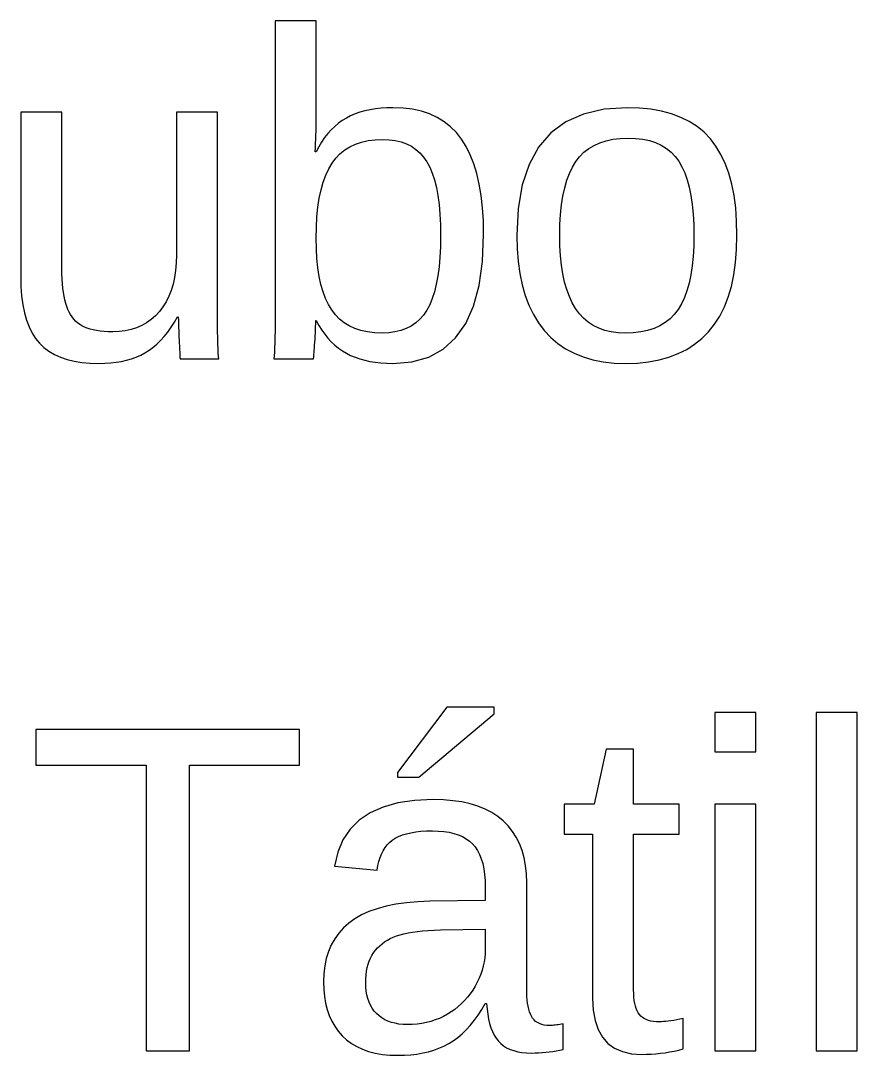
# Model space of a CAD drawing. Header units: metres. Extents: x 13 to 117, y 10 to 117.
# Drawn here: x 57.74 to 66.21, y 10.95 to 21.42 of the extents above; entities that cross this region are included whole.
import ezdxf

# ---------------------------------------------------------------- set-up
doc = ezdxf.new("R2010")
doc.units = ezdxf.units.M

msp = doc.modelspace()

# ---------------------------------------------------------------- linework, layer by layer
for p, q in [((60.731, 21.4216), (60.316, 21.4216)), ((60.316, 21.4216), (60.316, 18.5141)), ((60.731, 20.4463), (60.731, 21.4216)), ((61.276, 20.5203), (61.2236, 20.5088)), ((61.3306, 20.5293), (61.276, 20.5203)), ((61.3875, 20.5357), (61.3306, 20.5293)), ((61.4466, 20.5395), (61.3875, 20.5357)), ((61.508, 20.5408), (61.4466, 20.5395)), ((61.61, 20.5368), (61.508, 20.5408)), ((61.7057, 20.5251), (61.61, 20.5368)), ((61.7953, 20.5054), (61.7057, 20.5251)), ((63.6444, 20.5248), (63.4373, 20.477)), ((63.879, 20.5408), (63.6444, 20.5248)), ((64.0024, 20.5369), (63.879, 20.5408)), ((64.1183, 20.5252), (64.0024, 20.5369)), ((64.2267, 20.5058), (64.1183, 20.5252)), ((58.1571, 20.4947), (57.7398, 20.4947)), ((57.7398, 20.4947), (57.7398, 18.8323)), ((58.1571, 18.913), (58.1571, 20.4947)), ((59.7318, 20.4947), (59.3168, 20.4947)), ((59.3168, 20.4947), (59.3168, 19.0491)), ((59.7318, 18.5326), (59.7318, 20.4947)), ((60.7305, 20.377), (60.7309, 20.4123)), ((60.7309, 20.4123), (60.731, 20.4463)), ((60.9951, 20.4123), (60.9557, 20.3842)), ((61.0365, 20.437), (60.9951, 20.4123)), ((61.0799, 20.4588), (61.0365, 20.437)), ((61.1255, 20.478), (61.0799, 20.4588)), ((61.1734, 20.4947), (61.1255, 20.478)), ((61.2236, 20.5088), (61.1734, 20.4947)), ((61.8787, 20.4779), (61.7953, 20.5054)), ((61.956, 20.4426), (61.8787, 20.4779)), ((62.027, 20.3994), (61.956, 20.4426)), ((63.4373, 20.477), (63.2578, 20.3973)), ((64.3276, 20.4786), (64.2267, 20.5058)), ((64.4211, 20.4436), (64.3276, 20.4786)), ((64.5072, 20.4009), (64.4211, 20.4436)), ((60.7292, 20.3026), (60.73, 20.3405)), ((60.73, 20.3405), (60.7305, 20.377)), ((60.8822, 20.3179), (60.8483, 20.2798)), ((60.918, 20.3527), (60.8822, 20.3179)), ((60.9557, 20.3842), (60.918, 20.3527)), ((62.0919, 20.3483), (62.027, 20.3994)), ((62.1506, 20.2894), (62.0919, 20.3483)), ((63.2578, 20.3973), (63.106, 20.2857)), ((64.5858, 20.3504), (64.5072, 20.4009)), ((64.6569, 20.2921), (64.5858, 20.3504)), ((60.7254, 20.1811), (60.7269, 20.2229)), ((60.7269, 20.2229), (60.7281, 20.2634)), ((60.7281, 20.2634), (60.7292, 20.3026)), ((60.8162, 20.2382), (60.7859, 20.1934)), ((60.8483, 20.2798), (60.8162, 20.2382)), ((61.1894, 20.1936), (61.2556, 20.2085)), ((61.2556, 20.2085), (61.3264, 20.2173)), ((61.3264, 20.2173), (61.402, 20.2203)), ((61.402, 20.2203), (61.469, 20.2175)), ((61.469, 20.2175), (61.5318, 20.2091)), ((61.5318, 20.2091), (61.5903, 20.1952)), ((62.2032, 20.2226), (62.1506, 20.2894)), ((62.2499, 20.1479), (62.2032, 20.2226)), ((63.106, 20.2857), (62.9817, 20.1423)), ((63.602, 20.187), (63.6655, 20.2076)), ((63.6655, 20.2076), (63.734, 20.2224)), ((63.734, 20.2224), (63.8075, 20.2312)), ((63.8075, 20.2312), (63.886, 20.2341)), ((63.886, 20.2341), (63.9638, 20.2312)), ((63.9638, 20.2312), (64.0365, 20.2226)), ((64.0365, 20.2226), (64.1041, 20.2081)), ((64.1041, 20.2081), (64.1665, 20.1879)), ((64.7206, 20.2261), (64.6569, 20.2921)), ((64.7772, 20.1519), (64.7206, 20.2261)), ((60.7218, 20.0935), (60.7237, 20.1379)), ((60.7237, 20.1379), (60.7254, 20.1811)), ((60.7576, 20.1451), (60.731, 20.0935)), ((60.7859, 20.1934), (60.7576, 20.1451)), ((60.9718, 20.0752), (61.0192, 20.1137)), ((61.0192, 20.1137), (61.0713, 20.1463)), ((61.0713, 20.1463), (61.128, 20.1729)), ((61.128, 20.1729), (61.1894, 20.1936)), ((61.5903, 20.1952), (61.6445, 20.1757)), ((61.6445, 20.1757), (61.6944, 20.1506)), ((61.6944, 20.1506), (61.7401, 20.1199)), ((61.7401, 20.1199), (61.7815, 20.0836)), ((62.2911, 20.065), (62.2499, 20.1479)), ((62.9817, 20.1423), (62.8851, 19.9669)), ((63.4413, 20.0898), (63.4899, 20.1281)), ((63.4899, 20.1281), (63.5435, 20.1605)), ((63.5435, 20.1605), (63.602, 20.187)), ((64.1665, 20.1879), (64.2238, 20.1619)), ((64.2238, 20.1619), (64.2759, 20.1301)), ((64.2759, 20.1301), (64.3228, 20.0926)), ((64.8272, 20.0691), (64.7772, 20.1519)), ((60.731, 20.0935), (60.7218, 20.0935)), ((60.8912, 19.9805), (60.9292, 20.0308)), ((60.9292, 20.0308), (60.9718, 20.0752)), ((61.7815, 20.0836), (61.8187, 20.0417)), ((61.8187, 20.0417), (61.8515, 19.9943)), ((61.8515, 19.9943), (61.8806, 19.9404)), ((62.3268, 19.9741), (62.2911, 20.065)), ((63.325, 19.9391), (63.3591, 19.9955)), ((63.3591, 19.9955), (63.3977, 20.0456)), ((63.3977, 20.0456), (63.4413, 20.0898)), ((64.3228, 20.0926), (64.3646, 20.0492)), ((64.3646, 20.0492), (64.4013, 20.0001)), ((64.4013, 20.0001), (64.4334, 19.9446)), ((64.8705, 19.9777), (64.8272, 20.0691)), ((60.8279, 19.86), (60.8576, 19.9237)), ((60.8576, 19.9237), (60.8912, 19.9805)), ((61.8806, 19.9404), (61.9062, 19.8792)), ((62.357, 19.8751), (62.3268, 19.9741)), ((62.8851, 19.9669), (62.816, 19.7597)), ((63.2949, 19.8762), (63.325, 19.9391)), ((64.4334, 19.9446), (64.4618, 19.8822)), ((64.9071, 19.8778), (64.8705, 19.9777)), ((60.7805, 19.7118), (60.8022, 19.7894)), ((60.8022, 19.7894), (60.8279, 19.86)), ((61.9062, 19.8792), (61.9284, 19.8107)), ((61.9284, 19.8107), (61.9472, 19.7348)), ((62.3817, 19.768), (62.357, 19.8751)), ((63.2467, 19.7303), (63.2688, 19.8066)), ((63.2688, 19.8066), (63.2949, 19.8762)), ((64.4618, 19.8822), (64.4864, 19.8127)), ((64.4864, 19.8127), (64.5073, 19.7363)), ((64.9371, 19.7693), (64.9071, 19.8778)), ((60.7626, 19.6273), (60.7805, 19.7118)), ((61.9472, 19.7348), (61.9626, 19.6515)), ((62.4009, 19.6529), (62.3817, 19.768)), ((62.816, 19.7597), (62.7746, 19.5206)), ((63.2287, 19.6474), (63.2467, 19.7303)), ((64.5073, 19.7363), (64.5243, 19.6529)), ((64.9604, 19.6522), (64.9371, 19.7693)), ((60.7488, 19.5358), (60.7626, 19.6273)), ((61.9626, 19.6515), (61.9745, 19.5609)), ((62.4147, 19.5296), (62.4009, 19.6529)), ((63.2146, 19.5579), (63.2287, 19.6474)), ((64.5243, 19.6529), (64.5376, 19.5625)), ((64.9771, 19.5266), (64.9604, 19.6522)), ((60.7389, 19.4374), (60.7488, 19.5358)), ((61.9745, 19.5609), (61.983, 19.463)), ((62.4229, 19.3983), (62.4147, 19.5296)), ((62.7746, 19.5206), (62.7608, 19.2496)), ((63.2046, 19.4618), (63.2146, 19.5579)), ((64.5376, 19.5625), (64.547, 19.4652)), ((64.987, 19.3924), (64.9771, 19.5266)), ((60.733, 19.332), (60.7389, 19.4374)), ((61.983, 19.463), (61.9882, 19.3577)), ((62.4257, 19.2589), (62.4229, 19.3983)), ((63.1986, 19.359), (63.2046, 19.4618)), ((64.547, 19.4652), (64.5527, 19.3609)), ((64.9904, 19.2496), (64.987, 19.3924)), ((60.731, 19.2197), (60.733, 19.332)), ((61.9882, 19.3577), (61.9899, 19.245)), ((63.1966, 19.2496), (63.1986, 19.359)), ((64.5527, 19.3609), (64.5546, 19.2496)), ((60.7329, 19.1137), (60.731, 19.2197)), ((61.9899, 19.245), (61.9882, 19.1328)), ((62.4143, 18.985), (62.4257, 19.2589)), ((62.7608, 19.2496), (62.7643, 19.1134)), ((63.1985, 19.143), (63.1966, 19.2496)), ((64.5546, 19.2496), (64.5526, 19.1397)), ((64.9868, 19.1082), (64.9904, 19.2496)), ((60.7387, 19.0141), (60.7329, 19.1137)), ((61.9882, 19.1328), (61.983, 19.0277)), ((62.7643, 19.1134), (62.7746, 18.9845)), ((63.2045, 19.0425), (63.1985, 19.143)), ((64.5526, 19.1397), (64.5467, 19.0365)), ((64.9761, 18.9751), (64.9868, 19.1082)), ((59.3147, 18.9701), (59.3083, 18.895)), ((59.3168, 19.0491), (59.3147, 18.9701)), ((60.7484, 18.9208), (60.7387, 19.0141)), ((61.983, 19.0277), (61.9744, 18.9298)), ((62.3803, 18.7433), (62.4143, 18.985)), ((62.7746, 18.9845), (62.7918, 18.8629)), ((63.2144, 18.948), (63.2045, 19.0425)), ((63.2282, 18.8596), (63.2144, 18.948)), ((64.5467, 19.0365), (64.5368, 18.9399)), ((64.9583, 18.8503), (64.9761, 18.9751)), ((58.1577, 18.8596), (58.1571, 18.913)), ((58.1595, 18.8089), (58.1577, 18.8596)), ((59.3083, 18.895), (59.2976, 18.8239)), ((60.762, 18.8339), (60.7484, 18.9208)), ((61.9744, 18.9298), (61.9623, 18.839)), ((62.7918, 18.8629), (62.8159, 18.7487)), ((63.246, 18.7772), (63.2282, 18.8596)), ((64.5229, 18.85), (64.5051, 18.7667)), ((64.5368, 18.9399), (64.5229, 18.85)), ((64.9334, 18.7336), (64.9583, 18.8503)), ((57.7398, 18.8323), (57.7421, 18.7311)), ((58.1625, 18.7608), (58.1595, 18.8089)), ((58.1666, 18.7156), (58.1625, 18.7608)), ((59.2827, 18.7567), (59.2634, 18.6934)), ((59.2976, 18.8239), (59.2827, 18.7567)), ((60.7794, 18.7534), (60.762, 18.8339)), ((60.8007, 18.6791), (60.7794, 18.7534)), ((61.9468, 18.7554), (61.9279, 18.6789)), ((61.9623, 18.839), (61.9468, 18.7554)), ((62.3237, 18.5339), (62.3803, 18.7433)), ((62.8159, 18.7487), (62.8469, 18.6417)), ((63.2678, 18.7009), (63.246, 18.7772)), ((64.5051, 18.7667), (64.4834, 18.6901)), ((57.7421, 18.7311), (57.7492, 18.6364)), ((57.7492, 18.6364), (57.7609, 18.5484)), ((58.172, 18.6731), (58.1666, 18.7156)), ((58.1786, 18.6333), (58.172, 18.6731)), ((58.1864, 18.5962), (58.1786, 18.6333)), ((59.24, 18.634), (59.2122, 18.5786)), ((59.2634, 18.6934), (59.24, 18.634)), ((60.8258, 18.6113), (60.8007, 18.6791)), ((61.9279, 18.6789), (61.9055, 18.6095)), ((62.8469, 18.6417), (62.8848, 18.5421)), ((63.2935, 18.6307), (63.2678, 18.7009)), ((64.4834, 18.6901), (64.4577, 18.6202)), ((64.9014, 18.6253), (64.9334, 18.7336)), ((57.7609, 18.5484), (57.7773, 18.4668)), ((58.1953, 18.5619), (58.1864, 18.5962)), ((58.2055, 18.5303), (58.1953, 18.5619)), ((58.217, 18.501), (58.2055, 18.5303)), ((59.2122, 18.5786), (59.1802, 18.5271)), ((59.732, 18.4399), (59.7318, 18.5326)), ((60.8549, 18.5497), (60.8258, 18.6113)), ((60.8878, 18.4946), (60.8549, 18.5497)), ((61.8797, 18.5473), (61.8504, 18.4922)), ((61.9055, 18.6095), (61.8797, 18.5473)), ((62.2444, 18.3567), (62.3237, 18.5339)), ((62.8848, 18.5421), (62.9296, 18.4498)), ((63.3232, 18.5665), (63.2935, 18.6307)), ((63.3568, 18.5084), (63.3232, 18.5665)), ((64.428, 18.5569), (64.3943, 18.5003)), ((64.4577, 18.6202), (64.428, 18.5569)), ((64.8623, 18.5252), (64.9014, 18.6253)), ((57.7773, 18.4668), (57.7985, 18.3919)), ((58.2299, 18.4736), (58.217, 18.501)), ((58.2442, 18.4481), (58.2299, 18.4736)), ((58.2599, 18.4244), (58.2442, 18.4481)), ((58.2771, 18.4026), (58.2599, 18.4244)), ((59.1039, 18.4365), (59.0608, 18.3985)), ((59.1439, 18.4796), (59.1039, 18.4365)), ((59.1802, 18.5271), (59.1439, 18.4796)), ((59.296, 18.371), (59.3283, 18.4265)), ((59.3283, 18.4265), (59.3353, 18.4265)), ((59.3353, 18.4265), (59.3363, 18.3875)), ((59.7325, 18.3557), (59.732, 18.4399)), ((60.3158, 18.4308), (60.3153, 18.3541)), ((60.316, 18.5141), (60.3158, 18.4308)), ((60.925, 18.4454), (60.8878, 18.4946)), ((60.9671, 18.4021), (60.925, 18.4454)), ((61.8172, 18.4436), (61.7798, 18.4007)), ((61.8504, 18.4922), (61.8172, 18.4436)), ((62.9296, 18.4498), (62.9812, 18.3647)), ((63.3947, 18.4564), (63.3568, 18.5084)), ((63.4371, 18.4105), (63.3947, 18.4564)), ((64.3561, 18.45), (64.3126, 18.4056)), ((64.3943, 18.5003), (64.3561, 18.45)), ((64.7626, 18.3497), (64.816, 18.4333)), ((64.816, 18.4333), (64.8623, 18.5252)), ((57.7985, 18.3919), (57.8243, 18.3235)), ((57.8243, 18.3235), (57.8548, 18.2618)), ((58.2957, 18.3827), (58.2771, 18.4026)), ((58.3157, 18.3647), (58.2957, 18.3827)), ((58.3371, 18.3486), (58.3157, 18.3647)), ((58.36, 18.3343), (58.3371, 18.3486)), ((58.3848, 18.3217), (58.36, 18.3343)), ((58.412, 18.3106), (58.3848, 18.3217)), ((58.9651, 18.3377), (58.9126, 18.3149)), ((59.0145, 18.3656), (58.9651, 18.3377)), ((59.0608, 18.3985), (59.0145, 18.3656)), ((59.2281, 18.2711), (59.2626, 18.3192)), ((59.2626, 18.3192), (59.296, 18.371)), ((59.3363, 18.3875), (59.3372, 18.3513)), ((59.3372, 18.3513), (59.3382, 18.318)), ((59.7334, 18.2797), (59.7325, 18.3557)), ((60.3153, 18.3541), (60.3145, 18.2838)), ((60.7246, 18.309), (60.7254, 18.3314)), ((60.7254, 18.3314), (60.726, 18.3519)), ((60.726, 18.3519), (60.7263, 18.3705)), ((60.7263, 18.3705), (60.7264, 18.3874)), ((60.7264, 18.3874), (60.731, 18.3874)), ((60.731, 18.3874), (60.758, 18.3382)), ((60.758, 18.3382), (60.7867, 18.2921)), ((61.0141, 18.3645), (60.9671, 18.4021)), ((61.0659, 18.3328), (61.0141, 18.3645)), ((61.1225, 18.3068), (61.0659, 18.3328)), ((61.692, 18.332), (61.6417, 18.3063)), ((61.7381, 18.3635), (61.692, 18.332)), ((61.7798, 18.4007), (61.7381, 18.3635)), ((62.1424, 18.2117), (62.2444, 18.3567)), ((62.9812, 18.3647), (63.0398, 18.287)), ((63.484, 18.3707), (63.4371, 18.4105)), ((63.5354, 18.337), (63.484, 18.3707)), ((63.5914, 18.3095), (63.5354, 18.337)), ((64.2098, 18.3345), (64.1505, 18.3079)), ((64.2638, 18.3671), (64.2098, 18.3345)), ((64.3126, 18.4056), (64.2638, 18.3671)), ((64.7021, 18.2744), (64.7626, 18.3497)), ((57.8548, 18.2618), (57.89, 18.2066)), ((58.4417, 18.301), (58.412, 18.3106)), ((58.4738, 18.2929), (58.4417, 18.301)), ((58.5084, 18.2862), (58.4738, 18.2929)), ((58.5454, 18.281), (58.5084, 18.2862)), ((58.5849, 18.2773), (58.5454, 18.281)), ((58.6268, 18.2751), (58.5849, 18.2773)), ((58.6712, 18.2744), (58.6268, 18.2751)), ((58.7363, 18.2769), (58.6712, 18.2744)), ((58.7982, 18.2845), (58.7363, 18.2769)), ((58.857, 18.2972), (58.7982, 18.2845)), ((58.9126, 18.3149), (58.857, 18.2972)), ((59.1556, 18.1862), (59.1924, 18.2268)), ((59.1924, 18.2268), (59.2281, 18.2711)), ((59.3382, 18.318), (59.3391, 18.2876)), ((59.3391, 18.2876), (59.34, 18.2601)), ((59.34, 18.2601), (59.3409, 18.2354)), ((59.3409, 18.2354), (59.3417, 18.2136)), ((59.7346, 18.2122), (59.7334, 18.2797)), ((60.3133, 18.2202), (60.3117, 18.163)), ((60.3145, 18.2838), (60.3133, 18.2202)), ((60.7191, 18.2011), (60.7208, 18.2308)), ((60.7208, 18.2308), (60.7223, 18.2587)), ((60.7223, 18.2587), (60.7236, 18.2848)), ((60.7236, 18.2848), (60.7246, 18.309)), ((60.7867, 18.2921), (60.8172, 18.2491)), ((60.8172, 18.2491), (60.8494, 18.2093)), ((61.1839, 18.2865), (61.1225, 18.3068)), ((61.2502, 18.2721), (61.1839, 18.2865)), ((61.3214, 18.2634), (61.2502, 18.2721)), ((61.3973, 18.2605), (61.3214, 18.2634)), ((61.4649, 18.2634), (61.3973, 18.2605)), ((61.5281, 18.272), (61.4649, 18.2634)), ((61.587, 18.2863), (61.5281, 18.272)), ((61.6417, 18.3063), (61.587, 18.2863)), ((63.0398, 18.287), (63.1051, 18.2171)), ((63.1051, 18.2171), (63.177, 18.1554)), ((63.6519, 18.2881), (63.5914, 18.3095)), ((63.7169, 18.2728), (63.6519, 18.2881)), ((63.7865, 18.2636), (63.7169, 18.2728)), ((63.8606, 18.2605), (63.7865, 18.2636)), ((63.941, 18.2635), (63.8606, 18.2605)), ((64.0161, 18.2724), (63.941, 18.2635)), ((64.0859, 18.2872), (64.0161, 18.2724)), ((64.1505, 18.3079), (64.0859, 18.2872)), ((64.6349, 18.2071), (64.7021, 18.2744)), ((57.89, 18.2066), (57.93, 18.1579)), ((57.93, 18.1579), (57.9749, 18.1151)), ((57.9749, 18.1151), (58.0254, 18.0773)), ((59.0387, 18.0868), (59.0788, 18.1162)), ((59.0788, 18.1162), (59.1178, 18.1493)), ((59.1178, 18.1493), (59.1556, 18.1862)), ((59.3417, 18.2136), (59.3425, 18.1947)), ((59.3425, 18.1947), (59.3433, 18.1787)), ((59.3433, 18.1787), (59.3468, 18.1103)), ((59.3468, 18.1103), (59.3496, 18.0515)), ((59.7361, 18.153), (59.7346, 18.2122)), ((59.738, 18.1022), (59.7361, 18.153)), ((60.3098, 18.1125), (60.3076, 18.0684)), ((60.3117, 18.163), (60.3098, 18.1125)), ((60.7115, 18.0856), (60.7133, 18.1105)), ((60.7133, 18.1105), (60.7152, 18.1384)), ((60.7152, 18.1384), (60.7172, 18.1694)), ((60.7172, 18.1694), (60.7191, 18.2011)), ((60.8494, 18.2093), (60.8834, 18.1725)), ((60.8834, 18.1725), (60.919, 18.1388)), ((60.919, 18.1388), (60.9565, 18.1083)), ((62.0178, 18.0989), (62.1424, 18.2117)), ((63.177, 18.1554), (63.2555, 18.102)), ((64.4811, 18.0963), (64.5612, 18.1478)), ((64.5612, 18.1478), (64.6349, 18.2071)), ((58.0254, 18.0773), (58.0812, 18.0446)), ((58.0812, 18.0446), (58.1425, 18.0169)), ((58.1425, 18.0169), (58.2093, 17.9942)), ((58.8621, 18.0015), (58.9095, 18.0187)), ((58.9095, 18.0187), (58.9546, 18.0386)), ((58.9546, 18.0386), (58.9975, 18.0611)), ((58.9975, 18.0611), (59.0387, 18.0868)), ((59.3496, 18.0515), (59.3501, 18.0416)), ((59.3501, 18.0416), (59.3506, 18.0328)), ((59.3506, 18.0328), (59.3511, 18.0249)), ((59.3511, 18.0249), (59.3517, 18.018)), ((59.3517, 18.018), (59.3522, 18.012)), ((59.3522, 18.012), (59.3527, 18.007)), ((59.3527, 18.007), (59.3532, 18.003)), ((59.7402, 18.0598), (59.738, 18.1022)), ((59.7428, 18.0257), (59.7402, 18.0598)), ((59.7457, 18), (59.7428, 18.0257)), ((60.3051, 18.0309), (60.3022, 18)), ((60.3076, 18.0684), (60.3051, 18.0309)), ((60.7034, 18), (60.7044, 18.0066)), ((60.7044, 18.0066), (60.7056, 18.0163)), ((60.7056, 18.0163), (60.7069, 18.0291)), ((60.7069, 18.0291), (60.7084, 18.0448)), ((60.7084, 18.0448), (60.7099, 18.0637)), ((60.7099, 18.0637), (60.7115, 18.0856)), ((60.9565, 18.1083), (60.9956, 18.0808)), ((60.9956, 18.0808), (61.0365, 18.0565)), ((61.0365, 18.0565), (61.0794, 18.0349)), ((61.0794, 18.0349), (61.1247, 18.0159)), ((61.1247, 18.0159), (61.1724, 17.9995)), ((61.7006, 17.97), (61.8705, 18.0183)), ((61.8705, 18.0183), (62.0178, 18.0989)), ((63.2555, 18.102), (63.3406, 18.0567)), ((63.3406, 18.0567), (63.4323, 18.0197)), ((63.4323, 18.0197), (63.5306, 17.9909)), ((64.2021, 17.9895), (64.3015, 18.0172)), ((64.3015, 18.0172), (64.3945, 18.0528)), ((64.3945, 18.0528), (64.4811, 18.0963)), ((58.2093, 17.9942), (58.2815, 17.9766)), ((58.2815, 17.9766), (58.3591, 17.964)), ((58.3591, 17.964), (58.4421, 17.9564)), ((58.4421, 17.9564), (58.5306, 17.9539)), ((58.5306, 17.9539), (58.5915, 17.9552)), ((58.5915, 17.9552), (58.6501, 17.9592)), ((58.6501, 17.9592), (58.7065, 17.9658)), ((58.7065, 17.9658), (58.7606, 17.9751)), ((58.7606, 17.9751), (58.8125, 17.987)), ((58.8125, 17.987), (58.8621, 18.0015)), ((59.3532, 18.003), (59.3537, 18)), ((59.3537, 18), (59.7457, 18)), ((60.3022, 18), (60.7034, 18)), ((61.1724, 17.9995), (61.2224, 17.9856)), ((61.2224, 17.9856), (61.2748, 17.9742)), ((61.2748, 17.9742), (61.3296, 17.9653)), ((61.3296, 17.9653), (61.3867, 17.959)), ((61.3867, 17.959), (61.4462, 17.9552)), ((61.4462, 17.9552), (61.508, 17.9539)), ((61.508, 17.9539), (61.7006, 17.97)), ((63.5306, 17.9909), (63.6356, 17.9704)), ((63.6356, 17.9704), (63.7471, 17.958)), ((63.7471, 17.958), (63.8652, 17.9539)), ((63.8652, 17.9539), (63.9839, 17.9579)), ((63.9839, 17.9579), (64.0962, 17.9697)), ((64.0962, 17.9697), (64.2021, 17.9895)), ((62.0549, 14.4769), (61.5546, 13.8152)), ((62.5321, 14.4769), (62.0549, 14.4769)), ((62.5321, 14.41), (62.5321, 14.4769)), ((61.7713, 13.7691), (62.5321, 14.41)), ((65.1815, 14.4216), (64.7664, 14.4216)), ((64.7664, 14.4216), (64.7664, 14.025)), ((65.1815, 14.025), (65.1815, 14.4216)), ((66.2083, 14.4216), (65.7933, 14.4216)), ((65.7933, 14.4216), (65.7933, 11)), ((66.2083, 11), (66.2083, 14.4216)), ((60.5637, 14.2486), (57.8938, 14.2486)), ((57.8938, 14.2486), (57.8938, 13.8889)), ((60.5637, 13.8889), (60.5637, 14.2486)), ((63.6674, 14.0526), (63.5452, 13.4947)), ((63.944, 14.0526), (63.6674, 14.0526)), ((63.944, 13.4947), (63.944, 14.0526)), ((64.7664, 14.025), (65.1815, 14.025)), ((57.8938, 13.8889), (59.0097, 13.8889)), ((59.0097, 13.8889), (59.0097, 11)), ((59.4478, 13.8889), (60.5637, 13.8889)), ((59.4478, 11), (59.4478, 13.8889)), ((61.5546, 13.8152), (61.5546, 13.7691)), ((61.5546, 13.7691), (61.7713, 13.7691)), ((61.5579, 13.5075), (61.4078, 13.466)), ((61.7275, 13.5325), (61.5579, 13.5075)), ((61.9165, 13.5408), (61.7275, 13.5325)), ((62.0182, 13.5381), (61.9165, 13.5408)), ((62.1141, 13.5301), (62.0182, 13.5381)), ((62.2042, 13.5168), (62.1141, 13.5301)), ((62.2886, 13.4982), (62.2042, 13.5168)), ((61.2771, 13.4078), (61.1659, 13.333)), ((61.4078, 13.466), (61.2771, 13.4078)), ((62.3673, 13.4742), (62.2886, 13.4982)), ((62.4402, 13.445), (62.3673, 13.4742)), ((62.5073, 13.4104), (62.4402, 13.445)), ((62.5687, 13.3704), (62.5073, 13.4104)), ((63.5452, 13.4947), (63.2408, 13.4947)), ((63.2408, 13.4947), (63.2408, 13.1927)), ((64.4052, 13.4947), (63.944, 13.4947)), ((64.4052, 13.1927), (64.4052, 13.4947)), ((65.1815, 13.4947), (64.7664, 13.4947)), ((64.7664, 13.4947), (64.7664, 11)), ((65.1815, 11), (65.1815, 13.4947)), ((61.1659, 13.333), (61.0742, 13.2416)), ((62.6243, 13.3252), (62.5687, 13.3704)), ((62.6742, 13.2749), (62.6243, 13.3252)), ((61.0742, 13.2416), (61.002, 13.1335)), ((61.603, 13.1829), (61.6443, 13.1957)), ((61.6443, 13.1957), (61.6894, 13.2062)), ((61.6894, 13.2062), (61.7383, 13.2144)), ((61.7383, 13.2144), (61.7908, 13.2202)), ((61.7908, 13.2202), (61.8472, 13.2238)), ((61.8472, 13.2238), (61.9073, 13.2249)), ((61.9073, 13.2249), (61.967, 13.2233)), ((61.967, 13.2233), (62.023, 13.2184)), ((62.023, 13.2184), (62.0754, 13.2103)), ((62.0754, 13.2103), (62.1241, 13.199)), ((62.1241, 13.199), (62.1692, 13.1844)), ((62.7182, 13.2199), (62.6742, 13.2749)), ((62.7563, 13.1601), (62.7182, 13.2199)), ((63.2408, 13.1927), (63.529, 13.1927)), ((63.529, 13.1927), (63.529, 11.528)), ((63.944, 11.6179), (63.944, 13.1927)), ((63.944, 13.1927), (64.4052, 13.1927)), ((61.002, 13.1335), (60.9492, 13.0088)), ((61.4502, 13.0828), (61.4746, 13.108)), ((61.4746, 13.108), (61.5015, 13.1304)), ((61.5015, 13.1304), (61.5316, 13.1502)), ((61.5316, 13.1502), (61.5654, 13.1677)), ((61.5654, 13.1677), (61.603, 13.1829)), ((62.1692, 13.1844), (62.2106, 13.1665)), ((62.2106, 13.1665), (62.2484, 13.1454)), ((62.2484, 13.1454), (62.2826, 13.1211)), ((62.2826, 13.1211), (62.3131, 13.0935)), ((62.3131, 13.0935), (62.3402, 13.0621)), ((62.7885, 13.0956), (62.7563, 13.1601)), ((62.8149, 13.0263), (62.7885, 13.0956)), ((60.9492, 13.0088), (60.9159, 12.8675)), ((61.3775, 12.9541), (61.3919, 12.9905)), ((61.3919, 12.9905), (61.4088, 13.024)), ((61.4088, 13.024), (61.4283, 13.0548)), ((61.4283, 13.0548), (61.4502, 13.0828)), ((62.3402, 13.0621), (62.3641, 13.0265)), ((62.3641, 13.0265), (62.3849, 12.9866)), ((62.3849, 12.9866), (62.4024, 12.9425)), ((62.8354, 12.9522), (62.8149, 13.0263)), ((61.3562, 12.8731), (61.3656, 12.915)), ((61.3656, 12.915), (61.3775, 12.9541)), ((62.4024, 12.9425), (62.4167, 12.8941)), ((62.4167, 12.8941), (62.4279, 12.8414)), ((62.8501, 12.8734), (62.8354, 12.9522)), ((60.9159, 12.8675), (61.3493, 12.8283)), ((61.3493, 12.8283), (61.3562, 12.8731)), ((62.4279, 12.8414), (62.4359, 12.7845)), ((62.4359, 12.7845), (62.4406, 12.7232)), ((62.8589, 12.7899), (62.8501, 12.8734)), ((62.8618, 12.7016), (62.8589, 12.7899)), ((62.4406, 12.7232), (62.4422, 12.6577)), ((62.8618, 11.6271), (62.8618, 12.7016)), ((62.4422, 12.6577), (62.4422, 12.5217)), ((61.4395, 12.4619), (61.3482, 12.4373)), ((61.5385, 12.4817), (61.4395, 12.4619)), ((61.6453, 12.4968), (61.5385, 12.4817)), ((61.7598, 12.507), (61.6453, 12.4968)), ((61.882, 12.5125), (61.7598, 12.507)), ((62.4422, 12.5217), (61.882, 12.5125)), ((61.1887, 12.3738), (61.1205, 12.3349)), ((61.2646, 12.408), (61.1887, 12.3738)), ((61.3482, 12.4373), (61.2646, 12.408)), ((61.06, 12.2911), (61.0065, 12.2428)), ((61.1205, 12.3349), (61.06, 12.2911)), ((60.9594, 12.19), (60.9185, 12.1328)), ((61.0065, 12.2428), (60.9594, 12.19)), ((61.4805, 12.1345), (61.5115, 12.149)), ((61.5115, 12.149), (61.5442, 12.162)), ((61.5442, 12.162), (61.5795, 12.1737)), ((61.5795, 12.1737), (61.6183, 12.1841)), ((61.6183, 12.1841), (61.6606, 12.1933)), ((61.6606, 12.1933), (61.7064, 12.2012)), ((61.7064, 12.2012), (61.7558, 12.2079)), ((61.7558, 12.2079), (61.8086, 12.2133)), ((61.8086, 12.2133), (61.8649, 12.2174)), ((61.8649, 12.2174), (61.9247, 12.2203)), ((61.9247, 12.2203), (61.988, 12.222)), ((61.988, 12.222), (62.4422, 12.2312)), ((62.4422, 12.2312), (62.4422, 12.026)), ((60.8839, 12.0712), (60.8556, 12.0051)), ((60.9185, 12.1328), (60.8839, 12.0712)), ((61.3313, 12.0163), (61.3518, 12.0397)), ((61.3518, 12.0397), (61.3741, 12.0616)), ((61.3741, 12.0616), (61.3981, 12.082)), ((61.3981, 12.082), (61.4238, 12.101)), ((61.4238, 12.101), (61.4513, 12.1185)), ((61.4513, 12.1185), (61.4805, 12.1345)), ((60.8336, 11.9345), (60.8178, 11.8596)), ((60.8556, 12.0051), (60.8336, 11.9345)), ((61.2676, 11.9066), (61.2806, 11.9366)), ((61.2806, 11.9366), (61.2955, 11.9649)), ((61.2955, 11.9649), (61.3125, 11.9914)), ((61.3125, 11.9914), (61.3313, 12.0163)), ((62.4372, 11.9415), (62.4308, 11.8996)), ((62.441, 11.9836), (62.4372, 11.9415)), ((62.4422, 12.026), (62.441, 11.9836)), ((60.8178, 11.8596), (60.8084, 11.7801)), ((61.2407, 11.8059), (61.2477, 11.8413)), ((61.2477, 11.8413), (61.2567, 11.8748)), ((61.2567, 11.8748), (61.2676, 11.9066)), ((62.422, 11.8579), (62.4106, 11.8166)), ((62.4308, 11.8996), (62.422, 11.8579)), ((60.8084, 11.7801), (60.8052, 11.6963)), ((61.2318, 11.6894), (61.2328, 11.73)), ((61.2328, 11.73), (61.2358, 11.7688)), ((61.2358, 11.7688), (61.2407, 11.8059)), ((62.3802, 11.7346), (62.3612, 11.694)), ((62.3966, 11.7755), (62.3802, 11.7346)), ((62.4106, 11.8166), (62.3966, 11.7755)), ((60.8052, 11.6963), (60.8076, 11.6212)), ((60.8076, 11.6212), (60.8146, 11.5499)), ((61.2331, 11.6454), (61.2318, 11.6894)), ((61.2372, 11.6037), (61.2331, 11.6454)), ((62.3396, 11.6536), (62.3159, 11.6144)), ((62.3612, 11.694), (62.3396, 11.6536)), ((62.8624, 11.5873), (62.8618, 11.6271)), ((60.8146, 11.5499), (60.8262, 11.4821)), ((61.2439, 11.5643), (61.2372, 11.6037)), ((61.2534, 11.5272), (61.2439, 11.5643)), ((61.2656, 11.4924), (61.2534, 11.5272)), ((62.2629, 11.5416), (62.2336, 11.508)), ((62.2903, 11.577), (62.2629, 11.5416)), ((62.3159, 11.6144), (62.2903, 11.577)), ((62.8642, 11.5496), (62.8624, 11.5873)), ((62.8672, 11.5143), (62.8642, 11.5496)), ((63.529, 11.528), (63.5352, 11.4094)), ((63.9448, 11.5793), (63.944, 11.6179)), ((63.9469, 11.5433), (63.9448, 11.5793)), ((63.9506, 11.5099), (63.9469, 11.5433)), ((60.8262, 11.4821), (60.8426, 11.418)), ((60.8426, 11.418), (60.8636, 11.3576)), ((61.2804, 11.4598), (61.2656, 11.4924)), ((61.298, 11.4295), (61.2804, 11.4598)), ((61.3183, 11.4015), (61.298, 11.4295)), ((62.1347, 11.4188), (62.098, 11.3929)), ((62.1695, 11.4467), (62.1347, 11.4188)), ((62.2025, 11.4764), (62.1695, 11.4467)), ((62.2336, 11.508), (62.2025, 11.4764)), ((62.369, 11.3584), (62.4062, 11.4158)), ((62.4062, 11.4158), (62.4422, 11.4772)), ((62.4422, 11.4772), (62.456, 11.4772)), ((62.456, 11.4772), (62.4603, 11.4216)), ((62.4603, 11.4216), (62.4667, 11.3693)), ((62.8714, 11.4812), (62.8672, 11.5143)), ((62.8768, 11.4503), (62.8714, 11.4812)), ((62.8834, 11.4217), (62.8768, 11.4503)), ((62.8911, 11.3953), (62.8834, 11.4217)), ((63.9557, 11.4792), (63.9506, 11.5099)), ((63.9622, 11.4512), (63.9557, 11.4792)), ((63.9702, 11.4258), (63.9622, 11.4512)), ((63.9796, 11.403), (63.9702, 11.4258)), ((60.8636, 11.3576), (60.8893, 11.3008)), ((61.3413, 11.3758), (61.3183, 11.4015)), ((61.3668, 11.3526), (61.3413, 11.3758)), ((61.3946, 11.3321), (61.3668, 11.3526)), ((61.4247, 11.3143), (61.3946, 11.3321)), ((61.4571, 11.2993), (61.4247, 11.3143)), ((61.9355, 11.3112), (61.8917, 11.2971)), ((61.9781, 11.3279), (61.9355, 11.3112)), ((62.0194, 11.3471), (61.9781, 11.3279)), ((62.0595, 11.3689), (62.0194, 11.3471)), ((62.098, 11.3929), (62.0595, 11.3689)), ((62.2906, 11.2561), (62.3304, 11.3052)), ((62.3304, 11.3052), (62.369, 11.3584)), ((62.4667, 11.3693), (62.4754, 11.3203)), ((62.4754, 11.3203), (62.4863, 11.2748)), ((62.9001, 11.3712), (62.8911, 11.3953)), ((62.9102, 11.3493), (62.9001, 11.3712)), ((62.9221, 11.3297), (62.9102, 11.3493)), ((62.9361, 11.3124), (62.9221, 11.3297)), ((62.9523, 11.2974), (62.9361, 11.3124)), ((63.5352, 11.4094), (63.5536, 11.3048)), ((63.9905, 11.3829), (63.9796, 11.403)), ((64.0028, 11.3654), (63.9905, 11.3829)), ((64.017, 11.3502), (64.0028, 11.3654)), ((64.0332, 11.3367), (64.017, 11.3502)), ((64.0516, 11.3251), (64.0332, 11.3367)), ((64.0722, 11.3152), (64.0516, 11.3251)), ((64.0948, 11.3071), (64.0722, 11.3152)), ((64.1197, 11.3009), (64.0948, 11.3071)), ((64.3503, 11.3072), (64.3219, 11.3028)), ((64.3806, 11.3123), (64.3503, 11.3072)), ((64.4127, 11.3183), (64.3806, 11.3123)), ((64.4467, 11.3251), (64.4127, 11.3183)), ((64.4467, 11.0184), (64.4467, 11.3251)), ((60.8893, 11.3008), (60.9196, 11.2476)), ((60.9196, 11.2476), (60.9546, 11.1981)), ((61.4918, 11.287), (61.4571, 11.2993)), ((61.5288, 11.2774), (61.4918, 11.287)), ((61.5681, 11.2706), (61.5288, 11.2774)), ((61.6098, 11.2665), (61.5681, 11.2706)), ((61.6537, 11.2651), (61.6098, 11.2665)), ((61.7038, 11.2664), (61.6537, 11.2651)), ((61.7527, 11.2702), (61.7038, 11.2664)), ((61.8002, 11.2767), (61.7527, 11.2702)), ((61.8466, 11.2856), (61.8002, 11.2767)), ((61.8917, 11.2971), (61.8466, 11.2856)), ((62.2071, 11.1703), (62.2495, 11.2112)), ((62.2495, 11.2112), (62.2906, 11.2561)), ((62.4863, 11.2748), (62.4995, 11.2327)), ((62.4995, 11.2327), (62.515, 11.1939)), ((62.9706, 11.2847), (62.9523, 11.2974)), ((62.9911, 11.2744), (62.9706, 11.2847)), ((63.0138, 11.2663), (62.9911, 11.2744)), ((63.0386, 11.2605), (63.0138, 11.2663)), ((63.0656, 11.2571), (63.0386, 11.2605)), ((63.0947, 11.2559), (63.0656, 11.2571)), ((63.1083, 11.2561), (63.0947, 11.2559)), ((63.1222, 11.2567), (63.1083, 11.2561)), ((63.1365, 11.2577), (63.1222, 11.2567)), ((63.1512, 11.2591), (63.1365, 11.2577)), ((63.1663, 11.2609), (63.1512, 11.2591)), ((63.1818, 11.2631), (63.1663, 11.2609)), ((63.1977, 11.2657), (63.1818, 11.2631)), ((63.214, 11.2687), (63.1977, 11.2657)), ((63.2307, 11.2721), (63.214, 11.2687)), ((63.2307, 11.0138), (63.2307, 11.2721)), ((63.5536, 11.3048), (63.5844, 11.2142)), ((63.5844, 11.2142), (63.6274, 11.1375)), ((64.1466, 11.2964), (64.1197, 11.3009)), ((64.1757, 11.2937), (64.1466, 11.2964)), ((64.2069, 11.2928), (64.1757, 11.2937)), ((64.2263, 11.2932), (64.2069, 11.2928)), ((64.2474, 11.2944), (64.2263, 11.2932)), ((64.2704, 11.2964), (64.2474, 11.2944)), ((64.2952, 11.2992), (64.2704, 11.2964)), ((64.3219, 11.3028), (64.2952, 11.2992)), ((60.9546, 11.1981), (60.9943, 11.1522)), ((60.9943, 11.1522), (61.0386, 11.1106)), ((61.0386, 11.1106), (61.0875, 11.0738)), ((62.0722, 11.0726), (62.1184, 11.1011)), ((62.1184, 11.1011), (62.1634, 11.1336)), ((62.1634, 11.1336), (62.2071, 11.1703)), ((62.515, 11.1939), (62.5327, 11.1586)), ((62.5327, 11.1586), (62.5526, 11.1266)), ((62.5526, 11.1266), (62.5748, 11.098)), ((62.5748, 11.098), (62.5996, 11.0726)), ((63.6274, 11.1375), (63.6827, 11.0747)), ((59.0097, 11), (59.4478, 11)), ((61.0875, 11.0738), (61.1411, 11.042)), ((61.1411, 11.042), (61.1992, 11.0151)), ((61.1992, 11.0151), (61.262, 10.9931)), ((61.262, 10.9931), (61.3294, 10.9759)), ((61.8667, 10.9906), (61.9214, 11.0067)), ((61.9214, 11.0067), (61.9739, 11.0257)), ((61.9739, 11.0257), (62.0242, 11.0477)), ((62.0242, 11.0477), (62.0722, 11.0726)), ((62.5996, 11.0726), (62.6276, 11.0502)), ((62.6276, 11.0502), (62.6587, 11.0307)), ((62.6587, 11.0307), (62.6929, 11.0143)), ((62.6929, 11.0143), (62.7301, 11.0009)), ((62.7301, 11.0009), (62.7705, 10.9904)), ((63.09, 10.9883), (63.1255, 10.9933)), ((63.1255, 10.9933), (63.1607, 10.9993)), ((63.1607, 10.9993), (63.1958, 11.0061)), ((63.1958, 11.0061), (63.2307, 11.0138)), ((63.6827, 11.0747), (63.7504, 11.0259)), ((63.7504, 11.0259), (63.8303, 10.991)), ((64.3088, 10.9877), (64.355, 10.9966)), ((64.355, 10.9966), (64.401, 11.0068)), ((64.401, 11.0068), (64.4467, 11.0184)), ((64.7664, 11), (65.1815, 11)), ((65.7933, 11), (66.2083, 11)), ((61.3294, 10.9759), (61.4014, 10.9637)), ((61.4014, 10.9637), (61.478, 10.9563)), ((61.478, 10.9563), (61.5592, 10.9539)), ((61.5592, 10.9539), (61.6252, 10.9554)), ((61.6252, 10.9554), (61.6889, 10.9598)), ((61.6889, 10.9598), (61.7504, 10.9671)), ((61.7504, 10.9671), (61.8097, 10.9774)), ((61.8097, 10.9774), (61.8667, 10.9906)), ((62.7705, 10.9904), (62.814, 10.9829)), ((62.814, 10.9829), (62.8606, 10.9785)), ((62.8606, 10.9785), (62.9103, 10.977)), ((62.9103, 10.977), (62.9466, 10.9774)), ((62.9466, 10.9774), (62.9827, 10.9788)), ((62.9827, 10.9788), (63.0186, 10.981)), ((63.0186, 10.981), (63.0544, 10.9842)), ((63.0544, 10.9842), (63.09, 10.9883)), ((63.8303, 10.991), (63.9225, 10.9701)), ((63.9225, 10.9701), (64.027, 10.9631)), ((64.027, 10.9631), (64.0746, 10.9638)), ((64.0746, 10.9638), (64.1219, 10.9659)), ((64.1219, 10.9659), (64.169, 10.9693)), ((64.169, 10.9693), (64.2158, 10.974)), ((64.2158, 10.974), (64.2625, 10.9802)), ((64.2625, 10.9802), (64.3088, 10.9877))]:
    msp.add_line(p, q)

doc.saveas('drawing.dxf')
